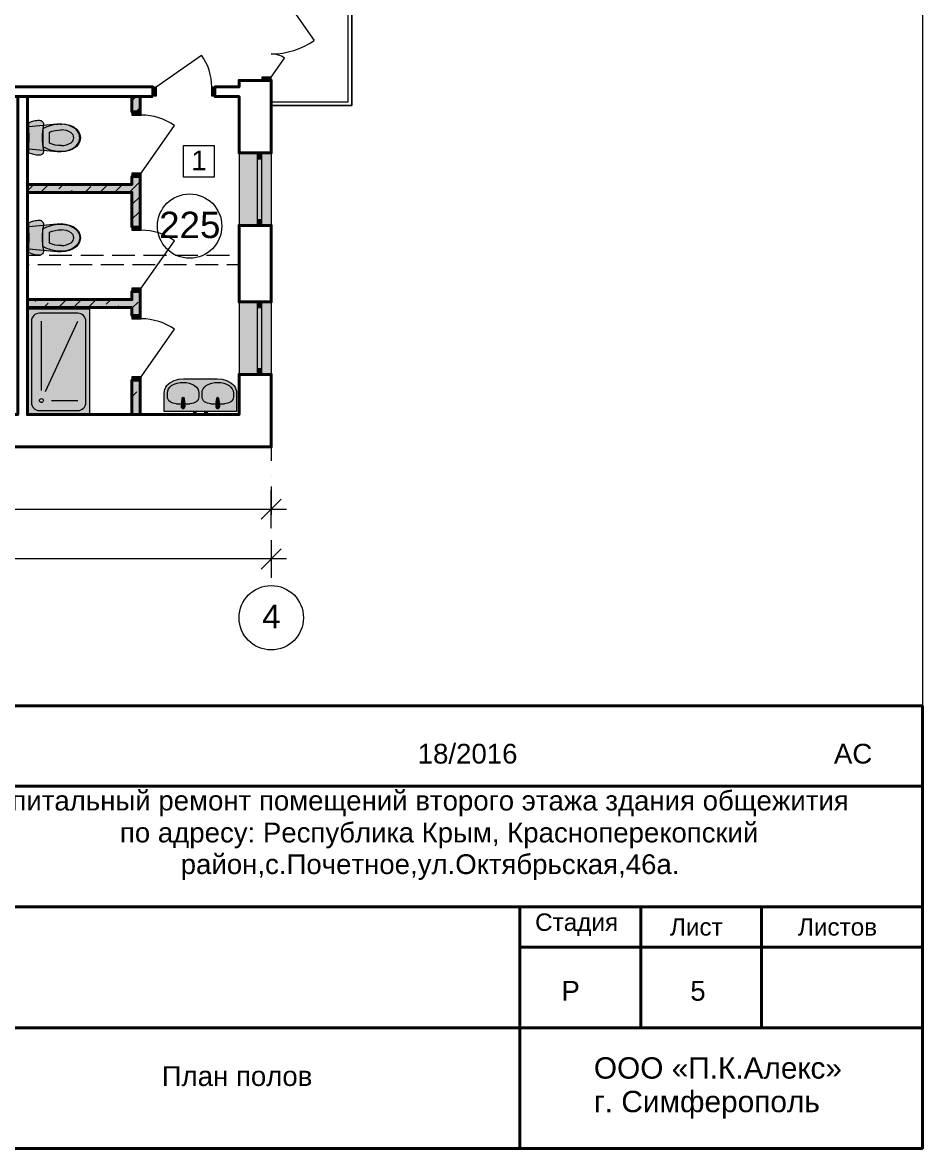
# Model space of a CAD drawing. Header units: millimetres. Extents: x 1372 to 666090, y 1285 to 31551.
# Drawn here: x 268233 to 279412, y 3151 to 17137 of the extents above; entities that cross this region are included whole.
import ezdxf

# ---------------------------------------------------------------- set-up
doc = ezdxf.new("R2010")
doc.units = ezdxf.units.MM
for name, color, linetype in [('PDF _2D-чертеж - Общий', 7, 'Continuous'), ('PDF _Аннотация - Общий', 7, 'Continuous'), ('PDF _Интерьер - Мебель', 7, 'Continuous'), ('PDF _Конструктив - Стены Несущие', 7, 'Continuous'), ('PDF _Размер - Общий', 7, 'Continuous'), ('PDF _Слой ArchiCAD', 7, 'Continuous'), ('PDF _Текст', 7, 'Continuous')]:
    doc.layers.add(name, color=color, linetype=linetype)
doc.styles.add('PDF Arial', font='arial.ttf')

msp = doc.modelspace()

# ---------------------------------------------------------------- hatches: boundary and pattern name
at = {"layer": 'PDF _Интерьер - Мебель', "true_color": 0xffffff, "transparency": 33554559}
for points in [[(268312.7, 15892.5), (268327.8, 15899.6), (268343.3, 15905.8), (268359.1, 15911), (268375.1, 15915.4), (268391.5, 15918.8), (268407.9, 15921.2), (268424.5, 15922.7), (268441.2, 15923.2), (268452.7, 15921.9), (268463.7, 15918.1), (268473.6, 15912), (268481.9, 15903.9), (268488.2, 15894.1), (268492.2, 15883.3), (268493.7, 15871.7), (268492.7, 15860.2), (268485.9, 15821.9), (268481, 15783.3), (268478.1, 15744.6), (268477.1, 15705.7), (268478.1, 15666.8), (268481, 15628), (268485.9, 15589.5), (268492.7, 15551.2), (268493.7, 15539.6), (268492.2, 15528.1), (268488.2, 15517.2), (268481.9, 15507.5), (268473.6, 15499.4), (268463.7, 15493.3), (268452.7, 15489.5), (268441.2, 15488.2), (268424.5, 15488.7), (268407.9, 15490.1), (268391.5, 15492.6), (268375.1, 15496), (268359.1, 15500.3), (268343.3, 15505.6), (268327.8, 15511.8), (268312.7, 15518.9)], [(268766.1, 15875.1), (268815.9, 15862.7), (268862.8, 15843.7), (268899.9, 15818.1), (268928.4, 15785), (268946.4, 15746.7), (268952.6, 15705.7), (268946.4, 15664.6), (268928.4, 15626.3), (268899.9, 15593.3), (268862.8, 15567.7), (268815.9, 15548.7), (268766.1, 15536.3), (268714.8, 15530.8), (268663.1, 15532.3), (268312.7, 15564.7), (268312.7, 15846.7), (268663.1, 15879), (268714.8, 15880.6)], [(268312.7, 14650.8), (268327.8, 14657.9), (268343.3, 14664.1), (268359.1, 14669.4), (268375.1, 14673.7), (268391.5, 14677.1), (268407.9, 14679.6), (268424.5, 14681), (268441.2, 14681.5), (268452.7, 14680.2), (268463.7, 14676.5), (268473.6, 14670.4), (268481.9, 14662.2), (268488.2, 14652.5), (268492.2, 14641.6), (268493.7, 14630.1), (268492.7, 14618.5), (268485.9, 14580.2), (268481, 14541.7), (268478.1, 14502.9), (268477.1, 14464), (268478.1, 14425.2), (268481, 14386.4), (268485.9, 14347.8), (268492.7, 14309.5), (268493.7, 14298), (268492.2, 14286.5), (268488.2, 14275.6), (268481.9, 14265.8), (268473.6, 14257.7), (268463.7, 14251.6), (268452.7, 14247.8), (268441.2, 14246.5), (268424.5, 14247), (268407.9, 14248.5), (268391.5, 14250.9), (268375.1, 14254.3), (268359.1, 14258.7), (268343.3, 14263.9), (268327.8, 14270.2), (268312.7, 14277.3)], [(268766.1, 14633.4), (268815.9, 14621), (268862.8, 14602), (268899.9, 14576.4), (268928.4, 14543.4), (268946.4, 14505.1), (268952.6, 14464), (268946.4, 14423), (268928.4, 14384.7), (268899.9, 14351.6), (268862.8, 14326), (268815.9, 14307), (268766.1, 14294.6), (268714.8, 14289.1), (268663.1, 14290.7), (268312.7, 14323), (268312.7, 14605), (268663.1, 14637.4), (268714.8, 14638.9)], [(269992.6, 12532.1), (269994.8, 12557.8), (270001.2, 12582.8), (270011.6, 12606.3), (270025.9, 12627.7), (270043.4, 12646.4), (270063.9, 12661.8), (270063.9, 12661.8), (270117.1, 12688.8), (270174.4, 12705.3), (270233.7, 12710.9), (270233.7, 12710.9), (270651.5, 12710.9), (270710.8, 12705.3), (270768.1, 12688.8), (270821.4, 12661.8), (270821.4, 12661.8), (270841.8, 12646.4), (270859.4, 12627.7), (270873.6, 12606.3), (270884.1, 12582.7), (270890.5, 12557.8), (270892.6, 12532.1), (270892.6, 12532.1), (270892.6, 12304.5), (269992.6, 12304.5)], [(270202.7, 12367.4), (270206.7, 12409.4), (270209.9, 12418.9), (270216.6, 12471.8), (270220.3, 12478.8), (270227.7, 12481.6), (270235.1, 12478.8), (270238.8, 12471.8), (270245.4, 12418.9), (270248.7, 12409.4), (270252.7, 12367.4), (270245.3, 12349.7), (270227.7, 12342.4), (270210, 12349.7)], [(270632.6, 12367.4), (270636.6, 12409.4), (270639.8, 12418.9), (270646.5, 12471.8), (270650.2, 12478.8), (270657.6, 12481.6), (270665, 12478.8), (270668.7, 12471.8), (270675.3, 12418.9), (270678.6, 12409.4), (270682.6, 12367.4), (270675.2, 12349.7), (270657.6, 12342.4), (270639.9, 12349.7)]]:
    msp.add_hatch(color=7, dxfattribs=at).paths.add_polyline_path(points)
at = {"layer": 'PDF _Конструктив - Стены Несущие', "true_color": 0xffffff, "transparency": 33554559}
for points in [[(271322.6, 14616.5), (271202.6, 14616.5), (271152.6, 14616.5), (270922.6, 14616.5), (270922.6, 15516.5), (271152.6, 15516.5), (271202.6, 15516.5), (271322.6, 15516.5)], [(271322.6, 12766.5), (271202.6, 12766.5), (271152.6, 12766.5), (270922.6, 12766.5), (270922.6, 13666.5), (271152.6, 13666.5), (271202.6, 13666.5), (271322.6, 13666.5)]]:
    msp.add_hatch(color=7, dxfattribs=at).paths.add_polyline_path(points)

# ---------------------------------------------------------------- linework, layer by layer
at = {"layer": 'PDF _2D-чертеж - Общий', "lineweight": 20}
msp.add_lwpolyline([(239909.1, 31551), (239912.5, 31551), (279412.4, 31551), (279412.4, 3151), (239912.5, 3151), (239909.1, 3151)], dxfattribs=at)
at = {"layer": 'PDF _2D-чертеж - Общий', "lineweight": 40}
msp.add_lwpolyline([(279412.4, 8651), (260912.5, 8651), (260912.5, 3151), (279412.4, 3151)], close=True, dxfattribs=at)
msp.add_lwpolyline([(279412.4, 8651), (260912.5, 8651), (260912.5, 3151), (279412.4, 3151)], close=True, dxfattribs=at)
for points in [[(279412.4, 8651), (260912.5, 8651)], [(279412.4, 8651), (260912.5, 8651)], [(279412.4, 3151), (279412.4, 8651)], [(279412.4, 3151), (279412.4, 8651)], [(279412.4, 7651), (267412.5, 7651)], [(279412.4, 6151), (260912.5, 6151)], [(274412.4, 6151), (274412.4, 3151)], [(275912.4, 6151), (275912.4, 4651)], [(277412.4, 6151), (277412.4, 4651)], [(279412.4, 5651), (274412.4, 5651)], [(279412.4, 4651), (267412.5, 4651)], [(260912.5, 3151), (279412.4, 3151)], [(260912.5, 3151), (279412.4, 3151)]]:
    msp.add_lwpolyline(points, dxfattribs=at)
at = {"layer": 'PDF _Аннотация - Общий', "lineweight": 20}
for points in [[(272242.6, 22254.4), (272322.6, 22254.4), (272322.6, 19057.3), (271322.6, 19057.3), (272322.6, 19057.3), (272322.6, 16107.3), (271322.6, 16107.3), (271322.6, 16148.4)], [(271322.6, 15396.9), (271322.6, 15044.2)], [(271322.6, 14867.8), (271322.6, 14867.8)], [(271322.6, 14726.7), (271322.6, 14373.9)], [(268315.6, 14126.5), (268292.7, 14126.5), (268292.7, 14246.5), (268454.9, 14246.5)], [(268706.8, 14126.5), (268424.6, 14126.5)], [(268563.9, 14246.5), (268846.2, 14246.5)], [(269097.9, 14126.5), (268815.8, 14126.5)], [(268955.1, 14246.5), (269237.3, 14246.5)], [(269489.2, 14126.5), (269206.9, 14126.5)], [(269346.3, 14246.5), (269628.5, 14246.5)], [(269880.4, 14126.5), (269598.2, 14126.5)], [(269737.5, 14246.5), (270019.7, 14246.5)], [(270271.6, 14126.5), (269989.4, 14126.5)], [(270128.7, 14246.5), (270410.9, 14246.5)], [(270662.8, 14126.5), (270380.6, 14126.5)], [(270519.9, 14246.5), (270802.2, 14246.5)], [(270911.2, 14246.5), (270922.6, 14246.5), (270922.6, 14126.5), (270771.8, 14126.5)], [(271322.6, 14197.5), (271322.6, 14197.5)], [(271322.6, 14056.4), (271322.6, 13703.6)], [(271322.6, 13527.2), (271322.6, 13527.2)], [(271322.6, 13386.1), (271322.6, 13033.3)], [(271322.6, 12856.9), (271322.6, 12856.9)], [(271322.6, 12715.8), (271322.6, 12363.1)], [(271322.6, 12186.7), (271322.6, 12186.7)], [(271322.6, 12045.6), (271322.6, 11692.8)], [(271322.6, 11516.4), (271322.6, 11516.4)], [(271322.6, 11375.3), (271322.6, 11022.5)], [(271322.6, 10846.1), (271322.6, 10846.1)], [(271322.6, 10705), (271322.6, 10352.2)], [(271322.6, 10175.8), (271322.6, 10175.8)]]:
    msp.add_lwpolyline(points, dxfattribs=at)
msp.add_lwpolyline([(272272.6, 22254.4), (272272.6, 16148.4), (271322.6, 16148.4), (271322.6, 16107.3), (272322.6, 16107.3), (272322.6, 22254.4)], close=True, dxfattribs=at)
msp.add_circle((271322.6, 9743.8), 400, dxfattribs=at)
at = {"layer": 'PDF _Интерьер - Мебель', "lineweight": 0}
for points in [[(268312.7, 15892.5), (268327.8, 15899.6), (268343.3, 15905.8), (268359.1, 15911), (268375.1, 15915.4), (268391.5, 15918.8), (268407.9, 15921.2), (268424.5, 15922.7), (268441.2, 15923.2), (268452.7, 15921.9), (268463.7, 15918.1), (268473.6, 15912), (268481.9, 15903.9), (268488.2, 15894.1), (268492.2, 15883.3), (268493.7, 15871.7), (268492.7, 15860.2), (268485.9, 15821.9), (268481, 15783.3), (268478.1, 15744.6), (268477.1, 15705.7), (268478.1, 15666.8), (268481, 15628), (268485.9, 15589.5), (268492.7, 15551.2), (268493.7, 15539.6), (268492.2, 15528.1), (268488.2, 15517.2), (268481.9, 15507.5), (268473.6, 15499.4), (268463.7, 15493.3), (268452.7, 15489.5), (268441.2, 15488.2), (268424.5, 15488.7), (268407.9, 15490.1), (268391.5, 15492.6), (268375.1, 15496), (268359.1, 15500.3), (268343.3, 15505.6), (268327.8, 15511.8), (268312.7, 15518.9)], [(268766.1, 15875.1), (268815.9, 15862.7), (268862.8, 15843.7), (268899.9, 15818.1), (268928.4, 15785), (268946.4, 15746.7), (268952.6, 15705.7), (268946.4, 15664.6), (268928.4, 15626.3), (268899.9, 15593.3), (268862.8, 15567.7), (268815.9, 15548.7), (268766.1, 15536.3), (268714.8, 15530.8), (268663.1, 15532.3), (268312.7, 15564.7), (268312.7, 15846.7), (268663.1, 15879), (268714.8, 15880.6)], [(268292.7, 15694.4), (268292.7, 15705.7), (268292.7, 15717), (268292.7, 15721.7), (268312.7, 15721.7), (268312.7, 15717), (268312.7, 15705.7), (268312.7, 15694.4), (268312.7, 15689.7), (268312.7, 15665.4), (268312.7, 15648.7), (268292.7, 15648.7), (268292.7, 15665.4), (268292.7, 15689.7)], [(268312.7, 14650.8), (268327.8, 14657.9), (268343.3, 14664.1), (268359.1, 14669.4), (268375.1, 14673.7), (268391.5, 14677.1), (268407.9, 14679.6), (268424.5, 14681), (268441.2, 14681.5), (268452.7, 14680.2), (268463.7, 14676.5), (268473.6, 14670.4), (268481.9, 14662.2), (268488.2, 14652.5), (268492.2, 14641.6), (268493.7, 14630.1), (268492.7, 14618.5), (268485.9, 14580.2), (268481, 14541.7), (268478.1, 14502.9), (268477.1, 14464), (268478.1, 14425.2), (268481, 14386.4), (268485.9, 14347.8), (268492.7, 14309.5), (268493.7, 14298), (268492.2, 14286.5), (268488.2, 14275.6), (268481.9, 14265.8), (268473.6, 14257.7), (268463.7, 14251.6), (268452.7, 14247.8), (268441.2, 14246.5), (268424.5, 14247), (268407.9, 14248.5), (268391.5, 14250.9), (268375.1, 14254.3), (268359.1, 14258.7), (268343.3, 14263.9), (268327.8, 14270.2), (268312.7, 14277.3)], [(268766.1, 14633.4), (268815.9, 14621), (268862.8, 14602), (268899.9, 14576.4), (268928.4, 14543.4), (268946.4, 14505.1), (268952.6, 14464), (268946.4, 14423), (268928.4, 14384.7), (268899.9, 14351.6), (268862.8, 14326), (268815.9, 14307), (268766.1, 14294.6), (268714.8, 14289.1), (268663.1, 14290.7), (268312.7, 14323), (268312.7, 14605), (268663.1, 14637.4), (268714.8, 14638.9)], [(268292.7, 14452.7), (268292.7, 14464), (268292.7, 14475.3), (268292.7, 14480), (268312.7, 14480), (268312.7, 14475.3), (268312.7, 14464), (268312.7, 14452.7), (268312.7, 14448), (268312.7, 14423.7), (268312.7, 14407), (268292.7, 14407), (268292.7, 14423.7), (268292.7, 14448)], [(269069.2, 13576.5), (268292.7, 13576.5), (268292.7, 12266.5), (269069.2, 12266.5)], [(269992.6, 12532.1), (269994.8, 12557.8), (270001.2, 12582.8), (270011.6, 12606.3), (270025.9, 12627.7), (270043.4, 12646.4), (270063.9, 12661.8), (270117.1, 12688.8), (270174.4, 12705.3), (270233.7, 12710.9), (270651.5, 12710.9), (270710.8, 12705.3), (270768.1, 12688.8), (270821.4, 12661.8), (270841.8, 12646.4), (270859.4, 12627.7), (270873.6, 12606.3), (270884.1, 12582.7), (270890.5, 12557.8), (270892.6, 12532.1), (270892.6, 12304.5), (269992.6, 12304.5)], [(270359.1, 12304.5), (270386.1, 12304.5), (270386.1, 12284.5), (270359.1, 12284.5)], [(270499.1, 12304.5), (270526.1, 12304.5), (270526.1, 12284.5), (270499.1, 12284.5)]]:
    msp.add_lwpolyline(points, close=True, dxfattribs=at)
for points in [[(268700.7, 15873, 0.1332925), (268485.8, 15814.6), (268485.8, 15705.7), (268485.7, 15596.7, 0.1332925), (268700.7, 15538.4, 0.0074993), (268710.7, 15538.6, 0.015722), (268725, 15538.2, 0.214492), (268917.2, 15624.6, 0.1583312), (268943.9, 15705.7, 0.1580565), (268917.2, 15786.8, 0.2141675), (268725, 15873.2, 0.015722), (268710.7, 15872.8)], [(268710.3, 15607.8, -0.1012003), (268568.3, 15636.9), (268568.3, 15705.7), (268568.3, 15774.4, -0.1012147), (268710.3, 15803.5)], [(268715, 15607.9, 0.1407406), (268838.1, 15643.6, 0.2342846), (268869.7, 15705.7, 0.2342846), (268838.1, 15767.8, 0.1401786), (268715, 15803.5)], [(268710.3, 14366.2, -0.1012147), (268568.3, 14395.3), (268568.3, 14464), (268568.3, 14532.8, -0.1012003), (268710.3, 14561.9)], [(268715, 14366.2, 0.1401786), (268838.1, 14401.9, 0.2342846), (268869.7, 14464, 0.2342846), (268838.1, 14526.1, 0.1407406), (268715, 14561.8)], [(270032.8, 12486.6), (270032.8, 12532.1, -0.2578561), (270085.1, 12627.3, -0.1365329), (270227.6, 12667.1, -0.1364442), (270370.3, 12627.3, -0.257314), (270422.5, 12532.1), (270422.5, 12486.6)], [(270462.7, 12486.6), (270462.7, 12532.1, -0.2578561), (270515, 12627.3, -0.1365329), (270657.5, 12667.1, -0.1364442), (270800.2, 12627.3, -0.257314), (270852.4, 12532.1), (270852.4, 12486.6)], [(270209.9, 12418.9), (270216.6, 12471.8, -0.3802523), (270227.7, 12481.6, -0.3768994), (270238.8, 12471.8), (270245.4, 12418.9, 0.2526653), (270227.7, 12428.6, 0.2533463), (270209.9, 12418.9, 0.1182954), (270206.7, 12409.4), (270202.7, 12367.4, 0.414), (270227.7, 12342.4, 0.414), (270252.7, 12367.4), (270248.7, 12409.4)], [(270639.8, 12418.9), (270646.5, 12471.8, -0.3802523), (270657.6, 12481.6, -0.3768994), (270668.7, 12471.8), (270675.3, 12418.9, 0.2526653), (270657.6, 12428.6, 0.2533463), (270639.8, 12418.9, 0.1182954), (270636.6, 12409.4), (270632.6, 12367.4, 0.414), (270657.6, 12342.4, 0.414), (270682.6, 12367.4), (270678.6, 12409.4)]]:
    msp.add_lwpolyline(points, format="xyb", dxfattribs=at)
for points in [[(268710.7, 15872.7), (268710.7, 15872.7)], [(268292.7, 15721.7), (268292.7, 15746), (268292.7, 15762.7), (268312.7, 15762.7), (268312.7, 15746), (268312.7, 15721.7)], [(268312.7, 15689.7), (268292.7, 15689.7)], [(268715, 15803.4), (268715, 15803.4)], [(268838.1, 15767.8), (268838.1, 15767.8)], [(268869.7, 15705.7), (268869.7, 15705.7)], [(268917.2, 15786.8), (268917.2, 15786.8)], [(268944, 15705.7), (268944, 15705.7)], [(268485.8, 15596.7), (268485.8, 15596.7)], [(268568.3, 15636.9), (268568.3, 15636.9)], [(268710.7, 15538.6), (268710.7, 15538.6)], [(268715, 15608), (268715, 15608)], [(268838.1, 15643.6), (268838.1, 15643.6)], [(268917.2, 15624.6), (268917.2, 15624.6)], [(268710.7, 14631.1), (268710.7, 14631.1)], [(268715, 14561.7), (268715, 14561.7)], [(268292.7, 14480), (268292.7, 14504.3), (268292.7, 14521), (268312.7, 14521), (268312.7, 14504.3), (268312.7, 14480)], [(268312.7, 14448), (268292.7, 14448)], [(268838.1, 14526.1), (268838.1, 14526.1)], [(268869.7, 14464), (268869.7, 14464)], [(268917.2, 14545.1), (268917.2, 14545.1)], [(268944, 14464), (268944, 14464)], [(268485.8, 14355.1), (268485.8, 14355.1)], [(268568.3, 14395.3), (268568.3, 14395.3)], [(268710.7, 14297), (268710.7, 14297)], [(268715, 14366.3), (268715, 14366.3)], [(268838.1, 14402), (268838.1, 14402)], [(268917.2, 14382.9), (268917.2, 14382.9)], [(268467.7, 12566.5), (268467.7, 13426.5)], [(268518.5, 12555.8), (268919.2, 13426.5)], [(270063.9, 12661.8), (270063.9, 12661.8)], [(270233.7, 12710.9), (270233.7, 12710.9)], [(270821.4, 12661.8), (270821.4, 12661.8)], [(270238.8, 12471.8), (270238.8, 12471.8)], [(270668.7, 12471.8), (270668.7, 12471.8)], [(270892.6, 12532.1), (270892.6, 12532.1)], [(268592.7, 12441.5), (268919.2, 12441.5)], [(270143.7, 12402.4), (270311.6, 12402.4)], [(270202.7, 12367.4), (270202.7, 12367.4)], [(270209.9, 12418.9), (270209.9, 12418.9)], [(270248.7, 12409.4), (270248.7, 12409.4)], [(270573.6, 12402.4), (270741.5, 12402.4)], [(270632.6, 12367.4), (270632.6, 12367.4)], [(270639.8, 12418.9), (270639.8, 12418.9)], [(270678.6, 12409.4), (270678.6, 12409.4)]]:
    msp.add_lwpolyline(points, dxfattribs=at)
for points in [[(268710.7, 14296.9, -0.007497), (268700.7, 14296.7, -0.1329675), (268485.8, 14355.1), (268485.8, 14464), (268485.8, 14573, -0.1332925), (268700.7, 14631.3, -0.0074993), (268710.7, 14631.2, -0.015722), (268725, 14631.5, -0.214492), (268917.2, 14545.1, -0.1583312), (268943.9, 14464, -0.1582324), (268917.2, 14383, -0.2144502), (268725, 14296.5, -0.015722)], [(269019.2, 13426.5, 0.414375), (268919.2, 13526.5), (268442.7, 13526.5, 0.414375), (268342.7, 13426.5), (268342.7, 12416.5, 0.414), (268442.7, 12316.5), (268919.2, 12316.5, 0.414), (269019.2, 12416.5)], [(270227.7, 12420.8, 0.4136029), (270214.1, 12407.2), (270214.1, 12392.3), (270241.3, 12392.3), (270241.3, 12407.2, 0.4136029)], [(270657.6, 12420.8, 0.4136029), (270644, 12407.2), (270644, 12392.3), (270671.2, 12392.3), (270671.2, 12407.2, 0.4136029)]]:
    msp.add_lwpolyline(points, format="xyb", close=True, dxfattribs=at)
at = {"layer": 'PDF _Интерьер - Мебель', "lineweight": 20}
msp.add_circle((270308.7, 14608.8), 399.6, dxfattribs=at)
at = {"layer": 'PDF _Интерьер - Мебель', "lineweight": 0}
msp.add_circle((268467.6, 12441.5), 25, dxfattribs=at)
for points in [[(268700.7, 15873), (268704, 15873), (268707.4, 15872.9), (268710.7, 15872.9)], [(268710.3, 15803.5), (268711.9, 15803.5), (268713.5, 15803.5), (268715, 15803.5)], [(268715, 15607.9), (268713.5, 15607.8), (268711.9, 15607.8), (268710.3, 15607.8)], [(268710.3, 14561.9), (268711.9, 14561.9), (268713.5, 14561.9), (268715, 14561.9)], [(268715, 14366.2), (268713.5, 14366.2), (268711.9, 14366.2), (268710.3, 14366.2)], [(270143.7, 12402.4), (270082.4, 12402.4), (270032.8, 12440.1), (270032.8, 12486.6)], [(270422.5, 12486.6), (270422.5, 12440.1), (270372.9, 12402.4), (270311.6, 12402.4)], [(270573.6, 12402.4), (270512.4, 12402.4), (270462.7, 12440.1), (270462.7, 12486.6)], [(270852.4, 12486.6), (270852.4, 12440.1), (270802.8, 12402.4), (270741.5, 12402.4)], [(270245.4, 12418.9), (270247.2, 12416), (270248.4, 12412.8), (270248.7, 12409.4)], [(270675.3, 12418.9), (270677.1, 12416), (270678.3, 12412.8), (270678.6, 12409.4)]]:
    msp.add_open_spline(points, degree=3, dxfattribs=at)
at = {"layer": 'PDF _Интерьер - Мебель', "color": 7, "lineweight": 0, "true_color": 0xffffff, "transparency": 33554559}
for points in [[(268312.7, 15762.7), (268312.7, 15746), (268292.7, 15762.7), (268292.7, 15746)], [(268312.7, 15746), (268312.7, 15721.7), (268292.7, 15746), (268292.7, 15721.7)], [(268312.7, 15721.7), (268312.7, 15717), (268292.7, 15721.7), (268292.7, 15717)], [(268312.7, 15717), (268312.7, 15705.7), (268292.7, 15717), (268292.7, 15705.7)], [(268312.7, 15705.7), (268312.7, 15694.4), (268292.7, 15705.7), (268292.7, 15694.4)], [(268312.7, 15694.4), (268312.7, 15689.7), (268292.7, 15694.4), (268292.7, 15689.7)], [(268292.7, 15689.7), (268312.7, 15689.7), (268292.7, 15665.4), (268312.7, 15665.4)], [(268312.7, 15665.4), (268312.7, 15648.7), (268292.7, 15665.4), (268292.7, 15648.7)], [(268312.7, 14521), (268312.7, 14504.3), (268292.7, 14521), (268292.7, 14504.3)], [(268312.7, 14504.3), (268312.7, 14480), (268292.7, 14504.3), (268292.7, 14480)], [(268312.7, 14480), (268312.7, 14475.3), (268292.7, 14480), (268292.7, 14475.3)], [(268312.7, 14475.3), (268312.7, 14464), (268292.7, 14475.3), (268292.7, 14464)], [(268312.7, 14464), (268312.7, 14452.7), (268292.7, 14464), (268292.7, 14452.7)], [(268312.7, 14452.7), (268312.7, 14448), (268292.7, 14452.7), (268292.7, 14448)], [(268292.7, 14448), (268312.7, 14448), (268292.7, 14423.7), (268312.7, 14423.7)], [(268312.7, 14423.7), (268312.7, 14407), (268292.7, 14423.7), (268292.7, 14407)], [(269069.2, 12266.5), (268292.7, 12266.5), (269069.2, 13576.5), (268292.7, 13576.5)], [(270359.1, 12304.5), (270386.1, 12304.5), (270359.1, 12284.5), (270386.1, 12284.5)], [(270499.1, 12304.5), (270526.1, 12304.5), (270499.1, 12284.5), (270526.1, 12284.5)]]:
    msp.add_solid(points, dxfattribs=at)
at = {"layer": 'PDF _Конструктив - Стены Несущие', "lineweight": 20}
for points in [[(271322.6, 17678.8), (271857.2, 16915.4)], [(269892.6, 16336.5), (270457.8, 16732.3)], [(271322.6, 16458.8), (271487.8, 16694.7)], [(269707.6, 15266.5), (270120.6, 15856.3)], [(270922.6, 15516.5), (270922.6, 14616.5)], [(271202.6, 15516.5), (271202.6, 15441.5), (271152.6, 15441.5), (271152.6, 15516.5)], [(271152.6, 14691.5), (271152.6, 15441.5)], [(271202.6, 15441.5), (271202.6, 14691.5)], [(271322.6, 15516.5), (271322.6, 14616.5)], [(271152.6, 14616.5), (271152.6, 14691.5), (271202.6, 14691.5), (271202.6, 14616.5)], [(269707.6, 13836.5), (270120.6, 14426.3)], [(270922.6, 13666.5), (270922.6, 12766.5)], [(271202.6, 13666.5), (271202.6, 13591.5), (271152.6, 13591.5), (271152.6, 13666.5)], [(271152.6, 12841.5), (271152.6, 13591.5)], [(271202.6, 13591.5), (271202.6, 12841.5)], [(271322.6, 13666.5), (271322.6, 12766.5)], [(269707.6, 12736.5), (270120.6, 13326.3)], [(271152.6, 12766.5), (271152.6, 12841.5), (271202.6, 12841.5), (271202.6, 12766.5)]]:
    msp.add_lwpolyline(points, dxfattribs=at)
at = {"layer": 'PDF _Конструктив - Стены Несущие', "color": 7, "lineweight": 0, "true_color": 0xffffff}
msp.add_lwpolyline([(271487.8, 16694.7, 0.1539158), (271322.6, 16746.8, 0.154029), (271857.2, 16915.4)], format="xyb", dxfattribs=at)
at = {"layer": 'PDF _Конструктив - Стены Несущие', "lineweight": 40}
for points in [[(271207.6, 16418.8), (271322.6, 16418.8), (271322.6, 15516.5), (271202.6, 15516.5), (271152.6, 15516.5), (270922.6, 15516.5), (270922.6, 16216.5), (270622.6, 16216.5), (270622.6, 16221.5), (270622.6, 16336.5)], [(271322.6, 16418.8), (271207.6, 16418.8), (270922.6, 16418.8), (270922.6, 16336.5), (270622.6, 16336.5), (270622.6, 16221.5)], [(269852.6, 16336.5), (269852.6, 16221.5)], [(269592.6, 16026.5), (269692.6, 16026.5)], [(271202.6, 15516.5), (271152.6, 15516.5)], [(269592.6, 15226.5), (269592.6, 15126.5), (268293.1, 15126.5), (268293.1, 15026.5), (269592.6, 15026.5), (269592.6, 14596.5), (269692.6, 14596.5), (269692.6, 15226.5), (269592.6, 15226.5), (269692.6, 15226.5)], [(269592.6, 14596.5), (269692.6, 14596.5)], [(271202.6, 14616.5), (271152.6, 14616.5)], [(269592.6, 13796.5), (269592.6, 13696.5), (268293.1, 13696.5), (268293.1, 13596.5), (269592.6, 13596.5), (269592.6, 13496.5), (269692.6, 13496.5), (269692.6, 13796.5), (269592.6, 13796.5), (269692.6, 13796.5)], [(271202.6, 13666.5), (271152.6, 13666.5)], [(269592.6, 13496.5), (269692.6, 13496.5)], [(271202.6, 12766.5), (271152.6, 12766.5)], [(269592.6, 12696.5), (269692.6, 12696.5)]]:
    msp.add_lwpolyline(points, dxfattribs=at)
at = {"layer": 'PDF _Конструктив - Стены Несущие', "lineweight": 20}
for points in [[(271322.6, 16418.8), (271322.6, 16458.8), (271207.6, 16458.8), (271207.6, 16418.8)], [(269852.6, 16336.5), (269892.6, 16336.5), (269892.6, 16221.5), (269852.6, 16221.5)], [(270622.6, 16221.5), (270582.6, 16221.5), (270582.6, 16336.5), (270622.6, 16336.5)], [(269592.6, 16026.5), (269592.6, 15986.5), (269707.6, 15986.5), (269707.6, 16026.5)], [(269707.6, 15226.5), (269707.6, 15266.5), (269592.6, 15266.5), (269592.6, 15226.5)], [(269592.6, 14596.5), (269592.6, 14556.5), (269707.6, 14556.5), (269707.6, 14596.5)], [(269707.6, 13796.5), (269707.6, 13836.5), (269592.6, 13836.5), (269592.6, 13796.5)], [(269592.6, 13496.5), (269592.6, 13456.5), (269707.6, 13456.5), (269707.6, 13496.5)], [(269707.6, 12696.5), (269707.6, 12736.5), (269592.6, 12736.5), (269592.6, 12696.5)]]:
    msp.add_lwpolyline(points, close=True, dxfattribs=at)
at = {"layer": 'PDF _Конструктив - Стены Несущие', "lineweight": 40}
for points in [[(269852.6, 16216.5), (269852.6, 16221.5), (269852.6, 16336.5), (266592.7, 16336.5), (266592.7, 16221.5), (266592.7, 16216.5)], [(267972.7, 12266.5), (267972.7, 12036.5), (267972.7, 11986.5), (267972.7, 11866.5), (271322.6, 11866.5), (271322.6, 12766.5), (271202.6, 12766.5), (271152.6, 12766.5), (270922.6, 12766.5), (270922.6, 12266.5), (268292.7, 12266.5), (268292.7, 16216.5), (268172.7, 16216.5), (268172.7, 12266.5)], [(269592.6, 16216.5), (269592.6, 16026.5), (269692.6, 16026.5), (269692.6, 16216.5)], [(271202.6, 14616.5), (271322.6, 14616.5), (271322.6, 13666.5), (271202.6, 13666.5), (271152.6, 13666.5), (270922.6, 13666.5), (270922.6, 14616.5), (271152.6, 14616.5)], [(269692.6, 12696.5), (269692.6, 12266.6), (269592.6, 12266.6), (269592.6, 12696.5)]]:
    msp.add_lwpolyline(points, close=True, dxfattribs=at)
at = {"layer": 'PDF _Конструктив - Стены Несущие', "lineweight": 5}
for points in [[(269592.6, 16163.4), (269645.7, 16216.5)], [(269639.5, 16026.5), (269692.6, 16079.6)], [(268293.1, 15047.7), (268371.9, 15126.5)], [(268455.8, 15026.5), (268555.8, 15126.5)], [(268685.7, 15072.6), (268739.6, 15126.5)], [(268919, 15122.1), (268923.4, 15126.5)], [(269191.1, 15026.5), (269291.1, 15126.5)], [(269374.9, 15026.5), (269474.9, 15126.5)], [(269569.5, 15037.3), (269592.6, 15060.4), (269692.6, 15160.4)], [(268823.5, 15026.5), (268848.4, 15051.4)], [(269007.2, 15026.5), (269081.6, 15100.9)], [(269592.6, 14876.5), (269692.6, 14976.5)], [(269592.6, 14692.7), (269682.7, 14782.7)], [(269592.6, 13773.4), (269615.7, 13796.5)], [(268312.7, 13596.5), (268318, 13601.8)], [(268388.8, 13672.6), (268412.7, 13696.5)], [(268496.6, 13596.5), (268551.4, 13651.3)], [(268680.4, 13596.5), (268780.4, 13696.5)], [(268864.3, 13596.5), (268964.2, 13696.5)], [(269048, 13596.5), (269148, 13696.5)], [(269272.5, 13637.2), (269331.9, 13696.5)], [(269415.7, 13596.5), (269435.2, 13616)], [(269505.9, 13686.7), (269515.7, 13696.5)], [(269592.6, 13589.6), (269668.5, 13665.5)], [(269689.7, 13502.8), (269692.6, 13505.7)], [(269592.6, 12670.3), (269618.8, 12696.5)], [(269592.6, 12486.5), (269654.4, 12548.3)], [(269592.6, 12302.6), (269604.9, 12314.9)], [(269675.6, 12385.6), (269692.6, 12402.6)]]:
    msp.add_lwpolyline(points, dxfattribs=at)
at = {"layer": 'PDF _Конструктив - Стены Несущие', "color": 7, "lineweight": 0, "true_color": 0xffffff}
for centre, radius, start, end in [((269893.1, 16336.7), 689.5, 359.98703, 35.01422), ((269707.8, 15267), 719.5, 54.98944, 90.0152), ((269707.8, 13837), 719.5, 54.98944, 90.0152), ((269707.8, 12737), 719.5, 54.98944, 90.0152)]:
    msp.add_arc(centre, radius, start, end, dxfattribs=at)
at = {"layer": 'PDF _Конструктив - Стены Несущие', "color": 7, "lineweight": 0, "true_color": 0xffffff, "transparency": 33554559}
for points in [[(271322.6, 16418.8), (271207.6, 16418.8), (271322.6, 16458.8), (271207.6, 16458.8)], [(269852.6, 16336.5), (269892.6, 16336.5), (269852.6, 16221.5), (269892.6, 16221.5)], [(270622.6, 16221.5), (270582.6, 16221.5), (270622.6, 16336.5), (270582.6, 16336.5)], [(269592.6, 16216.5), (269692.6, 16216.5), (269592.6, 16026.5), (269692.6, 16026.5)], [(269592.6, 16026.5), (269707.6, 16026.5), (269592.6, 15986.5), (269707.6, 15986.5)], [(271202.6, 15516.5), (271202.6, 15441.5), (271152.6, 15516.5), (271152.6, 15441.5)], [(271202.6, 15441.5), (271202.6, 14691.5), (271152.6, 15441.5), (271152.6, 14691.5)], [(269707.6, 15226.5), (269592.6, 15226.5), (269707.6, 15266.5), (269592.6, 15266.5)], [(268293.1, 15026.5), (268293.1, 15126.5), (269592.6, 15026.5), (269592.6, 15126.5)], [(269592.6, 14596.5), (269592.6, 15226.5), (269692.6, 14596.5), (269692.6, 15226.5)], [(271152.6, 14616.5), (271152.6, 14691.5), (271202.6, 14616.5), (271202.6, 14691.5)], [(269592.6, 14596.5), (269707.6, 14596.5), (269592.6, 14556.5), (269707.6, 14556.5)], [(269707.6, 13796.5), (269592.6, 13796.5), (269707.6, 13836.5), (269592.6, 13836.5)], [(269592.6, 13496.5), (269592.6, 13796.5), (269692.6, 13496.5), (269692.6, 13796.5)], [(268293.1, 13596.5), (268293.1, 13696.5), (269592.6, 13596.5), (269592.6, 13696.5)], [(271202.6, 13666.5), (271202.6, 13591.5), (271152.6, 13666.5), (271152.6, 13591.5)], [(271202.6, 13591.5), (271202.6, 12841.5), (271152.6, 13591.5), (271152.6, 12841.5)], [(269592.6, 13496.5), (269707.6, 13496.5), (269592.6, 13456.5), (269707.6, 13456.5)], [(269707.6, 12696.5), (269592.6, 12696.5), (269707.6, 12736.5), (269592.6, 12736.5)], [(271152.6, 12766.5), (271152.6, 12841.5), (271202.6, 12766.5), (271202.6, 12841.5)], [(269592.6, 12266.6), (269592.6, 12696.5), (269692.6, 12266.6), (269692.6, 12696.5)]]:
    msp.add_solid(points, dxfattribs=at)
at = {"layer": 'PDF _Размер - Общий', "lineweight": 20}
for points in [[(271197.6, 10966.4), (271447.6, 11216.4)], [(271322.6, 10857), (271322.6, 11325.7)], [(239909.1, 11091.4), (248892.7, 11091.4), (251572.7, 11091.4), (271322.6, 11091.4), (271510.1, 11091.4)], [(271322.6, 10707.9), (271322.6, 10239.2)], [(271197.6, 10348.5), (271447.6, 10598.5)], [(271510.1, 10473.5), (271322.6, 10473.5), (239909.1, 10473.5)]]:
    msp.add_lwpolyline(points, dxfattribs=at)
at = {"layer": 'PDF _Слой ArchiCAD', "lineweight": 20}
msp.add_lwpolyline([(270233.4, 15216.1), (270233.4, 15609), (270615.1, 15609), (270615.1, 15216.1)], close=True, dxfattribs=at)

# ---------------------------------------------------------------- texts
at = {"layer": 'PDF _Текст', "attachment_point": 7, "style": 'PDF Arial'}
for s, insert, char_height in [('1', (270329.5, 15301.9), 245.4), ('225', (269929.6, 14455.4), 326.9), ('4', (271208.8, 9610.9), 294.5), ('18/2016', (273142, 7928.7), 245.42), ('АС', (278312.4, 7928.7), 245.42), ('Капитальный ремонт помещений второго этажа здания общежития', (267703.9, 7275.7), 245.424), ('по адресу: Республика Крым, Красноперекопский', (269442.1, 6878.7), 245.424), ('район,с.Почетное,ул.Октябрьская,46а.', (270197.5, 6485.8), 245.424), ('Стадия', (274600.1, 5791.9), 215.97), ('Лист', (276275.1, 5792.2), 215.97), ('Листов', (277865.4, 5792.2), 215.97), ('Р', (274927.1, 4987.5), 245.4), ('5', (276528, 4983.1), 245.4), ('ООО «П.К.Алекс»', (275330.3, 4014.9), 265.058), ('План полов', (269962.3, 3924.2), 245.42), ('г. Симферополь', (275330.3, 3521.8), 265.058)]:
    msp.add_mtext(s, dxfattribs=dict(at, insert=insert, char_height=char_height))

doc.saveas('drawing.dxf')
